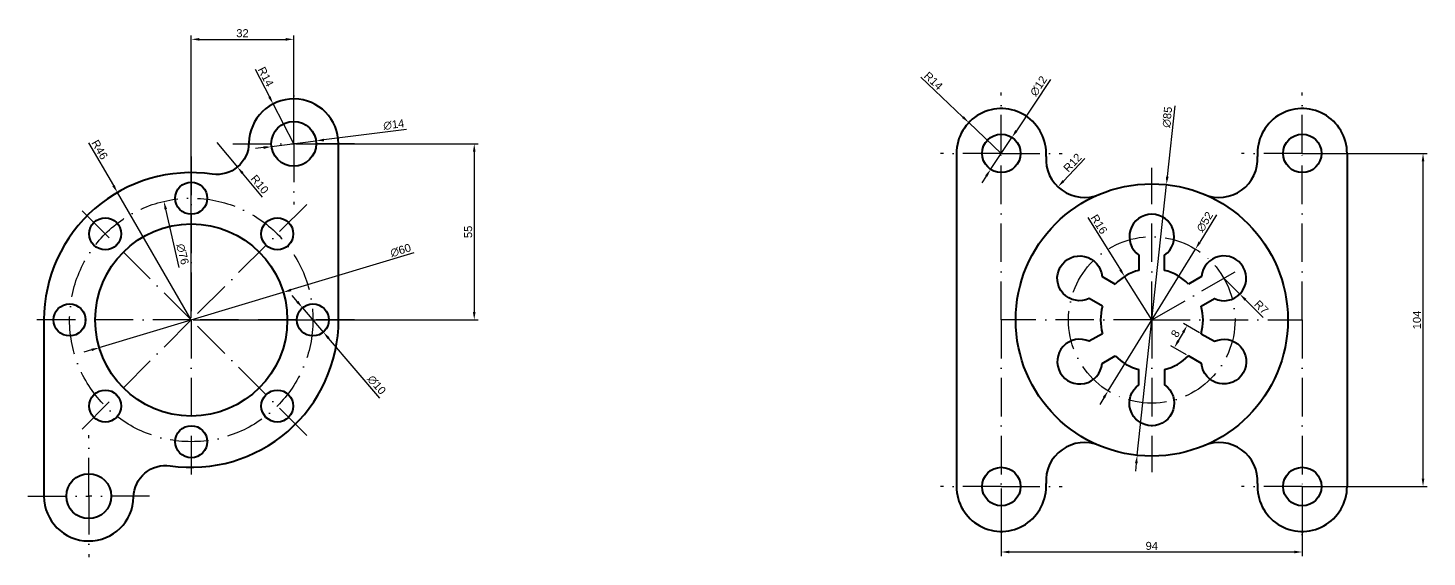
# Model space of a CAD drawing. Header units: millimetres. Extents: x 1243 to 2270, y 175 to 674.
# Drawn here: x 1249.2 to 1686.1, y 208.7 to 373.8 of the extents above; entities that cross this region are included whole.
import ezdxf

# ---------------------------------------------------------------- set-up
doc = ezdxf.new("R2010")
doc.units = ezdxf.units.MM
doc.linetypes.add('ACAD_ISO10W100', pattern=[18, 12, -3, 0, -3])
for name, color, linetype, lineweight in [('BASE', 7, 'Continuous', 40), ('CENTER', 50, 'ACAD_ISO10W100', 25), ('DIM', 70, 'Continuous', 20)]:
    doc.layers.add(name, color=color, linetype=linetype, lineweight=lineweight)
doc.styles.get("Standard").update_dxf_attribs({"font": 'arial.ttf'})
doc.dimstyles.new('ISO-25', dxfattribs={"dimtxt": 2.5, "dimasz": 2.5, "dimexe": 1.25, "dimexo": 0.625, "dimtad": 1, "dimtxsty": 'Standard', "dimcen": 2.5, "dimadec": 0, "dimazin": 0, "dimtfac": 1, "dimtmove": 0, "dimatfit": 3, "dimfxl": 1, "dimarcsym": 0})

# ---------------------------------------------------------------- blocks, each defined once
blk = doc.blocks.new('*D1')
at = {"layer": 'Defpoints', "color": 0, "transparency": 16777216}
for p in [(1277.1, 322.48), (1300.16, 282.68)]:
    blk.add_point(p, dxfattribs=at)
at = {"layer": 'DIM', "color": 0, "lineweight": -2, "transparency": 16777216}
for p, q in [((1268.09, 338.02), (1275.84, 324.65)), ((1300.16, 282.68), (1277.1, 322.48))]:
    blk.add_line(p, q, dxfattribs=at)
at = {"layer": 'DIM', "color": 0, "transparency": 16777216}
blk.add_solid([(1276.2, 324.86), (1275.48, 324.44), (1277.1, 322.48)], dxfattribs=at)
at = {"layer": 'DIM', "color": 0, "transparency": 16777216, "insert": (1271.55, 335.85), "char_height": 2.5, "attachment_point": 5, "rotation": 300.0881}
blk.add_mtext('R46', dxfattribs=at)
blk = doc.blocks.new('*D2')
at = {"layer": 'Defpoints', "color": 0, "transparency": 16777216}
for p in [(1291.61, 319.71), (1308.7, 245.65)]:
    blk.add_point(p, dxfattribs=at)
at = {"layer": 'DIM', "color": 0, "lineweight": -2, "transparency": 16777216}
blk.add_line((1296.37, 299.1), (1292.18, 317.27), dxfattribs=at)
at = {"layer": 'DIM', "color": 0, "transparency": 16777216}
blk.add_solid([(1292.58, 317.37), (1291.77, 317.18), (1291.61, 319.71)], dxfattribs=at)
at = {"layer": 'DIM', "color": 0, "transparency": 16777216, "insert": (1297.44, 303.22), "char_height": 2.5, "attachment_point": 5, "rotation": 282.9929}
blk.add_mtext('∅76', dxfattribs=at)
blk = doc.blocks.new('*D3')
at = {"layer": 'Defpoints', "color": 0, "transparency": 16777216}
for p in [(1328.89, 291.32), (1271.43, 274.04)]:
    blk.add_point(p, dxfattribs=at)
at = {"layer": 'DIM', "color": 0, "lineweight": -2, "transparency": 16777216}
for p, q in [((1369.72, 303.59), (1331.28, 292.04)), ((1271.43, 274.04), (1328.89, 291.32)), ((1269.03, 273.32), (1266.64, 272.6))]:
    blk.add_line(p, q, dxfattribs=at)
at = {"layer": 'DIM', "color": 0, "transparency": 16777216}
for points in [[(1331.16, 292.44), (1331.4, 291.64), (1328.89, 291.32)], [(1268.91, 273.72), (1269.15, 272.93), (1271.43, 274.04)]]:
    blk.add_solid(points, dxfattribs=at)
at = {"layer": 'DIM', "color": 0, "transparency": 16777216, "insert": (1365.54, 304.39), "char_height": 2.5, "attachment_point": 5, "rotation": 16.7322}
blk.add_mtext('∅60', dxfattribs=at)
blk = doc.blocks.new('*D4')
at = {"layer": 'Defpoints', "color": 0, "transparency": 16777216}
for p in [(1334.91, 286.48), (1341.4, 278.88)]:
    blk.add_point(p, dxfattribs=at)
at = {"layer": 'DIM', "color": 0, "lineweight": -2, "transparency": 16777216}
for p, q in [((1333.29, 288.38), (1331.66, 290.28)), ((1334.91, 286.48), (1341.4, 278.88)), ((1359.01, 258.26), (1343.03, 276.98))]:
    blk.add_line(p, q, dxfattribs=at)
at = {"layer": 'DIM', "color": 0, "transparency": 16777216}
for points in [[(1333.6, 288.65), (1332.97, 288.11), (1334.91, 286.48)], [(1343.35, 277.25), (1342.71, 276.71), (1341.4, 278.88)]]:
    blk.add_solid(points, dxfattribs=at)
at = {"layer": 'DIM', "color": 0, "transparency": 16777216, "insert": (1358.06, 262.41), "char_height": 2.5, "attachment_point": 5, "rotation": 310.5063}
blk.add_mtext('∅10', dxfattribs=at)
blk = doc.blocks.new('*D5')
at = {"layer": 'Defpoints', "color": 0, "transparency": 16777216}
for p in [(1308.16, 338.11), (1314.56, 330.42)]:
    blk.add_point(p, dxfattribs=at)
at = {"layer": 'DIM', "color": 0, "lineweight": -2, "transparency": 16777216}
for p, q in [((1308.16, 338.11), (1314.56, 330.42)), ((1322.38, 321.04), (1316.16, 328.5))]:
    blk.add_line(p, q, dxfattribs=at)
at = {"layer": 'DIM', "color": 0, "transparency": 16777216}
blk.add_solid([(1316.48, 328.77), (1315.84, 328.24), (1314.56, 330.42)], dxfattribs=at)
at = {"layer": 'DIM', "color": 0, "transparency": 16777216, "insert": (1321.53, 325.03), "char_height": 2.5, "attachment_point": 5, "rotation": 309.8085}
blk.add_mtext('R10', dxfattribs=at)
blk = doc.blocks.new('*D6')
at = {"layer": 'Defpoints', "color": 0, "transparency": 16777216}
for p in [(1325.21, 336.79), (1339.1, 338.57)]:
    blk.add_point(p, dxfattribs=at)
at = {"layer": 'DIM', "color": 0, "lineweight": -2, "transparency": 16777216}
for p, q in [((1367.39, 342.18), (1341.58, 338.88)), ((1322.73, 336.48), (1320.25, 336.16)), ((1325.21, 336.79), (1339.1, 338.57))]:
    blk.add_line(p, q, dxfattribs=at)
at = {"layer": 'DIM', "color": 0, "transparency": 16777216}
for points in [[(1322.68, 336.89), (1322.79, 336.06), (1325.21, 336.79)], [(1341.53, 339.3), (1341.63, 338.47), (1339.1, 338.57)]]:
    blk.add_solid(points, dxfattribs=at)
at = {"layer": 'DIM', "color": 0, "transparency": 16777216, "insert": (1363.4, 343.66), "char_height": 2.5, "attachment_point": 5, "rotation": 7.2778}
blk.add_mtext('∅14', dxfattribs=at)
blk = doc.blocks.new('*D7')
at = {"layer": 'Defpoints', "color": 0, "transparency": 16777216}
for p in [(1325.72, 350.11), (1332.16, 337.68)]:
    blk.add_point(p, dxfattribs=at)
at = {"layer": 'DIM', "color": 0, "lineweight": -2, "transparency": 16777216}
for p, q in [((1320.1, 360.96), (1324.57, 352.33)), ((1332.16, 337.68), (1325.72, 350.11))]:
    blk.add_line(p, q, dxfattribs=at)
at = {"layer": 'DIM', "color": 0, "transparency": 16777216}
blk.add_solid([(1324.94, 352.52), (1324.2, 352.14), (1325.72, 350.11)], dxfattribs=at)
at = {"layer": 'DIM', "color": 0, "transparency": 16777216, "insert": (1323.43, 358.62), "char_height": 2.5, "attachment_point": 5, "rotation": 297.3882}
blk.add_mtext('R14', dxfattribs=at)
blk = doc.blocks.new('*D8')
at = {"layer": 'Defpoints', "color": 0, "transparency": 16777216}
for p in [(1332.16, 370.29), (1332.16, 337.68), (1300.16, 282.68)]:
    blk.add_point(p, dxfattribs=at)
at = {"layer": 'DIM', "color": 0, "lineweight": -2, "transparency": 16777216}
for p, q in [((1300.16, 283.31), (1300.16, 371.54)), ((1332.16, 338.31), (1332.16, 371.54)), ((1302.66, 370.29), (1329.66, 370.29))]:
    blk.add_line(p, q, dxfattribs=at)
at = {"layer": 'DIM', "color": 0, "transparency": 16777216}
for points in [[(1302.66, 370.71), (1302.66, 369.87), (1300.16, 370.29)], [(1329.66, 370.71), (1329.66, 369.87), (1332.16, 370.29)]]:
    blk.add_solid(points, dxfattribs=at)
at = {"layer": 'DIM', "color": 0, "transparency": 16777216, "insert": (1316.16, 372.19), "char_height": 2.5, "attachment_point": 5}
blk.add_mtext('32', dxfattribs=at)
blk = doc.blocks.new('*D9')
at = {"layer": 'Defpoints', "color": 0, "transparency": 16777216}
for p in [(1332.16, 337.68), (1300.16, 282.68), (1388.54, 282.68)]:
    blk.add_point(p, dxfattribs=at)
at = {"layer": 'DIM', "color": 0, "lineweight": -2, "transparency": 16777216}
for p, q in [((1332.78, 337.68), (1389.79, 337.68)), ((1388.54, 335.18), (1388.54, 285.18)), ((1300.78, 282.68), (1389.79, 282.68))]:
    blk.add_line(p, q, dxfattribs=at)
at = {"layer": 'DIM', "color": 0, "transparency": 16777216}
for points in [[(1388.12, 335.18), (1388.95, 335.18), (1388.54, 337.68)], [(1388.12, 285.18), (1388.95, 285.18), (1388.54, 282.68)]]:
    blk.add_solid(points, dxfattribs=at)
at = {"layer": 'DIM', "color": 0, "transparency": 16777216, "insert": (1386.64, 310.18), "char_height": 2.5, "attachment_point": 5, "rotation": 90}
blk.add_mtext('55', dxfattribs=at)
blk = doc.blocks.new('*D43')
at = {"layer": 'Defpoints', "color": 0, "transparency": 16777216}
for p in [(1579.1, 332.95), (1570.84, 324.24)]:
    blk.add_point(p, dxfattribs=at)
at = {"layer": 'DIM', "color": 0, "lineweight": -2, "transparency": 16777216}
blk.add_line((1579.24, 333.09), (1572.56, 326.06), dxfattribs=at)
at = {"layer": 'DIM', "color": 0, "transparency": 16777216}
blk.add_solid([(1572.26, 326.34), (1572.86, 325.77), (1570.84, 324.24)], dxfattribs=at)
at = {"layer": 'DIM', "color": 0, "transparency": 16777216, "insert": (1575.39, 331.78), "char_height": 2.5, "attachment_point": 5, "rotation": 46.5134}
blk.add_mtext('R12', dxfattribs=at)
blk = doc.blocks.new('*D44')
at = {"layer": 'Defpoints', "color": 0, "transparency": 16777216}
for p in [(1542.99, 344.3), (1553.16, 334.68)]:
    blk.add_point(p, dxfattribs=at)
at = {"layer": 'DIM', "color": 0, "lineweight": -2, "transparency": 16777216}
for p, q in [((1528.04, 358.44), (1541.17, 346.02)), ((1553.16, 334.68), (1542.99, 344.3))]:
    blk.add_line(p, q, dxfattribs=at)
at = {"layer": 'DIM', "color": 0, "transparency": 16777216}
blk.add_solid([(1541.46, 346.32), (1540.89, 345.72), (1542.99, 344.3)], dxfattribs=at)
at = {"layer": 'DIM', "color": 0, "transparency": 16777216, "insert": (1531.96, 357.33), "char_height": 2.5, "attachment_point": 5, "rotation": 316.5831}
blk.add_mtext('R14', dxfattribs=at)
blk = doc.blocks.new('*D45')
at = {"layer": 'Defpoints', "color": 0, "transparency": 16777216}
for p in [(1556.48, 339.68), (1549.83, 329.69)]:
    blk.add_point(p, dxfattribs=at)
at = {"layer": 'DIM', "color": 0, "lineweight": -2, "transparency": 16777216}
for p, q in [((1568.51, 357.75), (1557.87, 341.76)), ((1549.83, 329.69), (1556.48, 339.68)), ((1548.45, 327.61), (1547.06, 325.52))]:
    blk.add_line(p, q, dxfattribs=at)
at = {"layer": 'DIM', "color": 0, "transparency": 16777216}
for points in [[(1557.52, 341.99), (1558.21, 341.53), (1556.48, 339.68)], [(1548.1, 327.84), (1548.79, 327.37), (1549.83, 329.69)]]:
    blk.add_solid(points, dxfattribs=at)
at = {"layer": 'DIM', "color": 0, "transparency": 16777216, "insert": (1564.79, 355.71), "char_height": 2.5, "attachment_point": 5, "rotation": 56.3519}
blk.add_mtext('∅12', dxfattribs=at)
blk = doc.blocks.new('*D46')
at = {"layer": 'Defpoints', "color": 0, "transparency": 16777216}
for p in [(1604.73, 324.93), (1595.59, 240.43)]:
    blk.add_point(p, dxfattribs=at)
at = {"layer": 'DIM', "color": 0, "lineweight": -2, "transparency": 16777216}
for p, q in [((1607.39, 349.54), (1604.99, 327.42)), ((1595.59, 240.43), (1604.73, 324.93)), ((1595.32, 237.94), (1595.05, 235.46))]:
    blk.add_line(p, q, dxfattribs=at)
at = {"layer": 'DIM', "color": 0, "transparency": 16777216}
for points in [[(1604.58, 327.47), (1605.41, 327.38), (1604.73, 324.93)], [(1594.9, 237.99), (1595.73, 237.9), (1595.59, 240.43)]]:
    blk.add_solid(points, dxfattribs=at)
at = {"layer": 'DIM', "color": 0, "transparency": 16777216, "insert": (1605.02, 345.99), "char_height": 2.5, "attachment_point": 5, "rotation": 83.8285}
blk.add_mtext('∅85', dxfattribs=at)
blk = doc.blocks.new('*D47')
at = {"layer": 'Defpoints', "color": 0, "transparency": 16777216}
for p in [(1613.8, 304.81), (1586.51, 260.55)]:
    blk.add_point(p, dxfattribs=at)
at = {"layer": 'DIM', "color": 0, "lineweight": -2, "transparency": 16777216}
for p, q in [((1620.37, 315.48), (1615.11, 306.94)), ((1586.51, 260.55), (1613.8, 304.81)), ((1585.2, 258.42), (1583.89, 256.29))]:
    blk.add_line(p, q, dxfattribs=at)
at = {"layer": 'DIM', "color": 0, "transparency": 16777216}
for points in [[(1614.76, 307.16), (1615.47, 306.72), (1613.8, 304.81)], [(1584.85, 258.64), (1585.56, 258.2), (1586.51, 260.55)]]:
    blk.add_solid(points, dxfattribs=at)
at = {"layer": 'DIM', "color": 0, "transparency": 16777216, "insert": (1616.72, 313.31), "char_height": 2.5, "attachment_point": 5, "rotation": 58.3495}
blk.add_mtext('∅52', dxfattribs=at)
blk = doc.blocks.new('*D48')
at = {"layer": 'Defpoints', "color": 0, "transparency": 16777216}
for p in [(1622.67, 295.68), (1627.64, 290.75)]:
    blk.add_point(p, dxfattribs=at)
at = {"layer": 'DIM', "color": 0, "lineweight": -2, "transparency": 16777216}
for p, q in [((1622.67, 295.68), (1627.64, 290.75)), ((1634.93, 283.5), (1629.41, 288.98))]:
    blk.add_line(p, q, dxfattribs=at)
at = {"layer": 'DIM', "color": 0, "transparency": 16777216}
blk.add_solid([(1629.71, 289.28), (1629.12, 288.69), (1627.64, 290.75)], dxfattribs=at)
at = {"layer": 'DIM', "color": 0, "transparency": 16777216, "insert": (1634.38, 286.69), "char_height": 2.5, "attachment_point": 5, "rotation": 315.1794}
blk.add_mtext('R7', dxfattribs=at)
blk = doc.blocks.new('*D49')
at = {"layer": 'Defpoints', "color": 0, "transparency": 16777216}
for p in [(1615.57, 278.4), (1607.19, 274), (1611.57, 271.47)]:
    blk.add_point(p, dxfattribs=at)
at = {"layer": 'DIM', "color": 0, "lineweight": -2, "transparency": 16777216}
for p, q in [((1615.03, 278.71), (1610.11, 281.55)), ((1609.94, 278.76), (1608.44, 276.17)), ((1611.03, 271.78), (1606.11, 274.63))]:
    blk.add_line(p, q, dxfattribs=at)
at = {"layer": 'DIM', "color": 0, "transparency": 16777216}
for points in [[(1609.58, 278.97), (1610.3, 278.56), (1611.19, 280.93)], [(1608.08, 276.38), (1608.8, 275.96), (1607.19, 274)]]:
    blk.add_solid(points, dxfattribs=at)
at = {"layer": 'DIM', "color": 0, "transparency": 16777216, "insert": (1607.54, 278.42), "char_height": 2.5, "attachment_point": 5, "rotation": 60}
blk.add_mtext('8', dxfattribs=at)
blk = doc.blocks.new('*D50')
at = {"layer": 'Defpoints', "color": 0, "transparency": 16777216}
for p in [(1591.67, 296.24), (1600.16, 282.68)]:
    blk.add_point(p, dxfattribs=at)
at = {"layer": 'DIM', "color": 0, "lineweight": -2, "transparency": 16777216}
for p, q in [((1580.16, 314.62), (1590.34, 298.36)), ((1600.16, 282.68), (1591.67, 296.24))]:
    blk.add_line(p, q, dxfattribs=at)
at = {"layer": 'DIM', "color": 0, "transparency": 16777216}
blk.add_solid([(1590.69, 298.58), (1589.99, 298.14), (1591.67, 296.24)], dxfattribs=at)
at = {"layer": 'DIM', "color": 0, "transparency": 16777216, "insert": (1583.69, 312.57), "char_height": 2.5, "attachment_point": 5, "rotation": 302.0469}
blk.add_mtext('R16', dxfattribs=at)
blk = doc.blocks.new('*D51')
at = {"layer": 'Defpoints', "color": 0, "transparency": 16777216}
for p in [(1553.16, 230.68), (1647.16, 230.68), (1553.16, 210.24)]:
    blk.add_point(p, dxfattribs=at)
at = {"layer": 'DIM', "color": 0, "lineweight": -2, "transparency": 16777216}
for p, q in [((1553.16, 230.06), (1553.16, 208.99)), ((1647.16, 230.06), (1647.16, 208.99)), ((1644.66, 210.24), (1555.66, 210.24))]:
    blk.add_line(p, q, dxfattribs=at)
at = {"layer": 'DIM', "color": 0, "transparency": 16777216}
for points in [[(1555.66, 210.66), (1555.66, 209.83), (1553.16, 210.24)], [(1644.66, 210.66), (1644.66, 209.83), (1647.16, 210.24)]]:
    blk.add_solid(points, dxfattribs=at)
at = {"layer": 'DIM', "color": 0, "transparency": 16777216, "insert": (1600.16, 212.14), "char_height": 2.5, "attachment_point": 5}
blk.add_mtext('94', dxfattribs=at)
blk = doc.blocks.new('*D52')
at = {"layer": 'Defpoints', "color": 0, "transparency": 16777216}
for p in [(1647.16, 334.68), (1684.87, 334.68), (1647.16, 230.68)]:
    blk.add_point(p, dxfattribs=at)
at = {"layer": 'DIM', "color": 0, "lineweight": -2, "transparency": 16777216}
for p, q in [((1647.78, 334.68), (1686.12, 334.68)), ((1684.87, 233.18), (1684.87, 332.18)), ((1647.78, 230.68), (1686.12, 230.68))]:
    blk.add_line(p, q, dxfattribs=at)
at = {"layer": 'DIM', "color": 0, "transparency": 16777216}
for points in [[(1684.45, 332.18), (1685.28, 332.18), (1684.87, 334.68)], [(1684.45, 233.18), (1685.28, 233.18), (1684.87, 230.68)]]:
    blk.add_solid(points, dxfattribs=at)
at = {"layer": 'DIM', "color": 0, "transparency": 16777216, "insert": (1682.97, 282.68), "char_height": 2.5, "attachment_point": 5, "rotation": 90}
blk.add_mtext('104', dxfattribs=at)

msp = doc.modelspace()

# ---------------------------------------------------------------- linework, layer by layer
at = {"layer": 'BASE'}
for p, q in [((1539.157, 334.681), (1539.157, 230.681)), ((1661.157, 334.681), (1661.157, 230.681))]:
    msp.add_line(p, q, dxfattribs=at)
msp.add_lwpolyline([(1306.731, 328.209, 0.4568708), (1254.157, 282.681), (1254.157, 227.681, 0.9911826), (1282.155, 227.433, -0.4515291), (1293.582, 237.154, 0.4568708), (1346.157, 282.681), (1346.157, 337.681, 0.9911826), (1318.159, 337.929, -0.4515291)], format="xyb", close=True, dxfattribs=at)
for points in [[(1604.157, 298.173), (1604.157, 302.937, 3.1861407), (1596.157, 302.937), (1596.157, 298.173)], [(1584.74, 286.963), (1580.615, 289.345, -3.1861407), (1584.615, 296.273), (1588.74, 293.891)], [(1615.573, 286.963), (1619.698, 289.345, 3.1861407), (1615.698, 296.273), (1611.573, 293.891)], [(1584.74, 278.399), (1580.615, 276.018, 3.1861407), (1584.615, 269.089), (1588.74, 271.471)], [(1615.573, 278.399), (1619.698, 276.018, -3.1861407), (1615.698, 269.089), (1611.573, 271.471)], [(1604.157, 267.189), (1604.157, 262.426, -3.1861407), (1596.157, 262.426), (1596.157, 267.189)]]:
    msp.add_lwpolyline(points, format="xyb", dxfattribs=at)
for centre, radius in [((1332.157, 337.681), 7), ((1553.157, 334.681), 6), ((1647.157, 334.681), 6), ((1300.157, 320.681), 5), ((1600.157, 282.681), 42.5), ((1273.287, 309.551), 5), ((1300.157, 282.681), 30), ((1327.027, 309.551), 5), ((1262.157, 282.681), 5), ((1338.157, 282.681), 5), ((1273.287, 255.811), 5), ((1327.027, 255.811), 5), ((1300.157, 244.681), 5), ((1553.157, 230.681), 6), ((1647.157, 230.681), 6), ((1268.157, 227.681), 7)]:
    msp.add_circle(centre, radius, dxfattribs=at)
for centre, radius, start, end in [((1553.157, 334.681), 14, 356.17924, 180), ((1647.157, 334.681), 14, 0, 183.82076), ((1579.099, 332.949), 12, 176.17924, 292.72953), ((1621.215, 332.949), 12, 247.27047, 3.82076), ((1600.157, 282.681), 16, 104.47751, 135.52249), ((1600.157, 282.681), 16, 44.47751, 75.52249), ((1600.157, 282.681), 16, 164.47751, 195.52249), ((1600.157, 282.681), 16, 344.47751, 15.52249), ((1600.157, 282.681), 16, 224.47751, 255.52249), ((1600.157, 282.681), 16, 284.47751, 315.52249), ((1579.099, 232.414), 12, 67.27047, 183.82076), ((1621.215, 232.414), 12, 356.17924, 112.72953), ((1553.157, 230.681), 14, 180, 3.82076), ((1647.157, 230.681), 14, 176.17924, 0)]:
    msp.add_arc(centre, radius, start, end, dxfattribs=at)
at = {"layer": 'CENTER'}
for p, q in [((1553.157, 334.681), (1553.157, 353.681)), ((1647.157, 334.681), (1647.157, 353.681)), ((1553.157, 334.681), (1534.157, 334.681)), ((1553.157, 282.681), (1553.157, 334.681)), ((1553.157, 334.681), (1572.157, 334.681)), ((1647.157, 334.681), (1628.157, 334.681)), ((1647.157, 282.681), (1647.157, 334.681)), ((1647.157, 334.681), (1666.157, 334.681)), ((1600.157, 282.681), (1600.157, 330.181)), ((1600.157, 282.681), (1627.004, 298.181)), ((1600.157, 282.681), (1553.157, 282.681)), ((1553.157, 282.681), (1553.157, 211.681)), ((1600.157, 282.681), (1647.157, 282.681)), ((1600.157, 282.681), (1600.157, 235.181)), ((1647.157, 282.681), (1647.157, 230.681)), ((1553.157, 230.681), (1534.157, 230.681)), ((1553.157, 230.681), (1572.157, 230.681)), ((1647.157, 230.681), (1628.157, 230.681)), ((1647.157, 230.681), (1666.157, 230.681)), ((1647.157, 230.681), (1647.157, 211.681))]:
    msp.add_line(p, q, dxfattribs=at)
for points in [[(1313.157, 337.681), (1332.157, 337.681), (1332.157, 356.681)], [(1351.157, 337.681), (1332.157, 337.681), (1332.157, 318.681)], [(1300.157, 333.681), (1300.157, 282.681), (1249.157, 282.681)], [(1336.219, 318.744), (1300.157, 282.681), (1264.094, 318.744)], [(1336.219, 246.619), (1300.157, 282.681), (1264.094, 246.619)], [(1351.157, 282.681), (1300.157, 282.681), (1300.157, 231.681)], [(1249.157, 227.681), (1268.157, 227.681), (1268.157, 246.681)], [(1287.157, 227.681), (1268.157, 227.681), (1268.157, 208.681)]]:
    msp.add_lwpolyline(points, dxfattribs=at)
for centre, radius in [((1300.157, 282.681), 38), ((1600.157, 282.681), 26)]:
    msp.add_circle(centre, radius, dxfattribs=at)

# ---------------------------------------------------------------- dimensions: what is measured, and where the dimension line sits
at = {"layer": 'DIM'}
for base, p1, p2, picture, middle in [((1332.157, 370.29), (1300.157, 282.681), (1332.157, 337.681), '*D8', (1316.157, 372.192)), ((1553.157, 210.243), (1647.157, 230.681), (1553.157, 230.681), '*D51', (1600.157, 212.145))]:
    dim = msp.add_linear_dim(base=base, p1=p1, p2=p2, dimstyle='ISO-25', dxfattribs=at)
    dim.commit()
    dim.dimension.update_dxf_attribs({"geometry": picture, "text_midpoint": middle})
for center, mpoint, picture, middle in [((1332.157, 337.681), (1325.716, 350.112), '*D7', (1323.427, 358.619)), ((1308.16, 338.106), (1314.563, 330.424), '*D5', (1321.534, 325.03)), ((1622.673, 295.681), (1627.639, 290.747), '*D48', (1634.38, 286.691))]:
    dim = msp.add_radius_dim(center=center, mpoint=mpoint, dimstyle='ISO-25', dxfattribs=at)
    dim.commit()
    dim.dimension.update_dxf_attribs({"geometry": picture, "text_midpoint": middle})
for center, mpoint, picture, middle in [((1553.157, 334.681), (1542.988, 344.304), '*D44', (1530.663, 355.965)), ((1300.157, 282.681), (1277.096, 322.483), '*D1', (1269.902, 334.898)), ((1579.099, 332.949), (1570.841, 324.242), '*D43', (1576.758, 330.481)), ((1600.157, 282.681), (1591.667, 296.243), '*D50', (1582.079, 311.559))]:
    dim = msp.add_radius_dim(center=center, mpoint=mpoint, dimstyle='ISO-25', dxfattribs=at)
    dim.commit()
    dim.dimension.update_dxf_attribs({"geometry": picture, "text_midpoint": middle, "dimtype": 164})
for p1, p2, picture, middle in [((1549.832, 329.687), (1556.481, 339.676), '*D45', (1566.429, 354.622)), ((1595.588, 240.428), (1604.726, 324.935), '*D46', (1606.979, 345.776)), ((1325.213, 336.795), (1339.1, 338.568), '*D6', (1363.651, 341.703)), ((1308.7, 245.654), (1291.613, 319.708), '*D2', (1295.519, 302.779)), ((1271.427, 274.044), (1328.887, 291.318), '*D3', (1366.104, 302.507)), ((1334.909, 286.483), (1341.404, 278.88), '*D4', (1356.565, 261.132))]:
    dim = msp.add_diameter_dim_2p(p1=p1, p2=p2, dimstyle='ISO-25', dxfattribs=at)
    dim.commit()
    dim.dimension.update_dxf_attribs({"geometry": picture, "text_midpoint": middle, "dimtype": 163})
for base, p1, p2, picture, middle in [((1388.538, 282.681), (1332.157, 337.681), (1300.157, 282.681), '*D9', (1386.642, 310.181)), ((1684.868, 334.681), (1647.157, 230.681), (1647.157, 334.681), '*D52', (1682.966, 282.681))]:
    dim = msp.add_linear_dim(base=base, p1=p1, p2=p2, angle=90, dimstyle='ISO-25', dxfattribs=at)
    dim.commit()
    dim.dimension.update_dxf_attribs({"geometry": picture, "text_midpoint": middle})
dim = msp.add_diameter_dim_2p(p1=(1586.514, 260.548), p2=(1613.8, 304.814), dimstyle='ISO-25', dxfattribs=at)
dim.commit()
dim.dimension.update_dxf_attribs({"geometry": '*D47', "text_midpoint": (1616.72, 313.308)})
dim = msp.add_aligned_dim(p1=(1615.573, 278.399), p2=(1611.573, 271.471), distance=-5.061, dimstyle='ISO-25', dxfattribs=at)
dim.commit()
dim.dimension.update_dxf_attribs({"geometry": '*D49', "text_midpoint": (1607.544, 278.416)})

doc.saveas('drawing.dxf')
